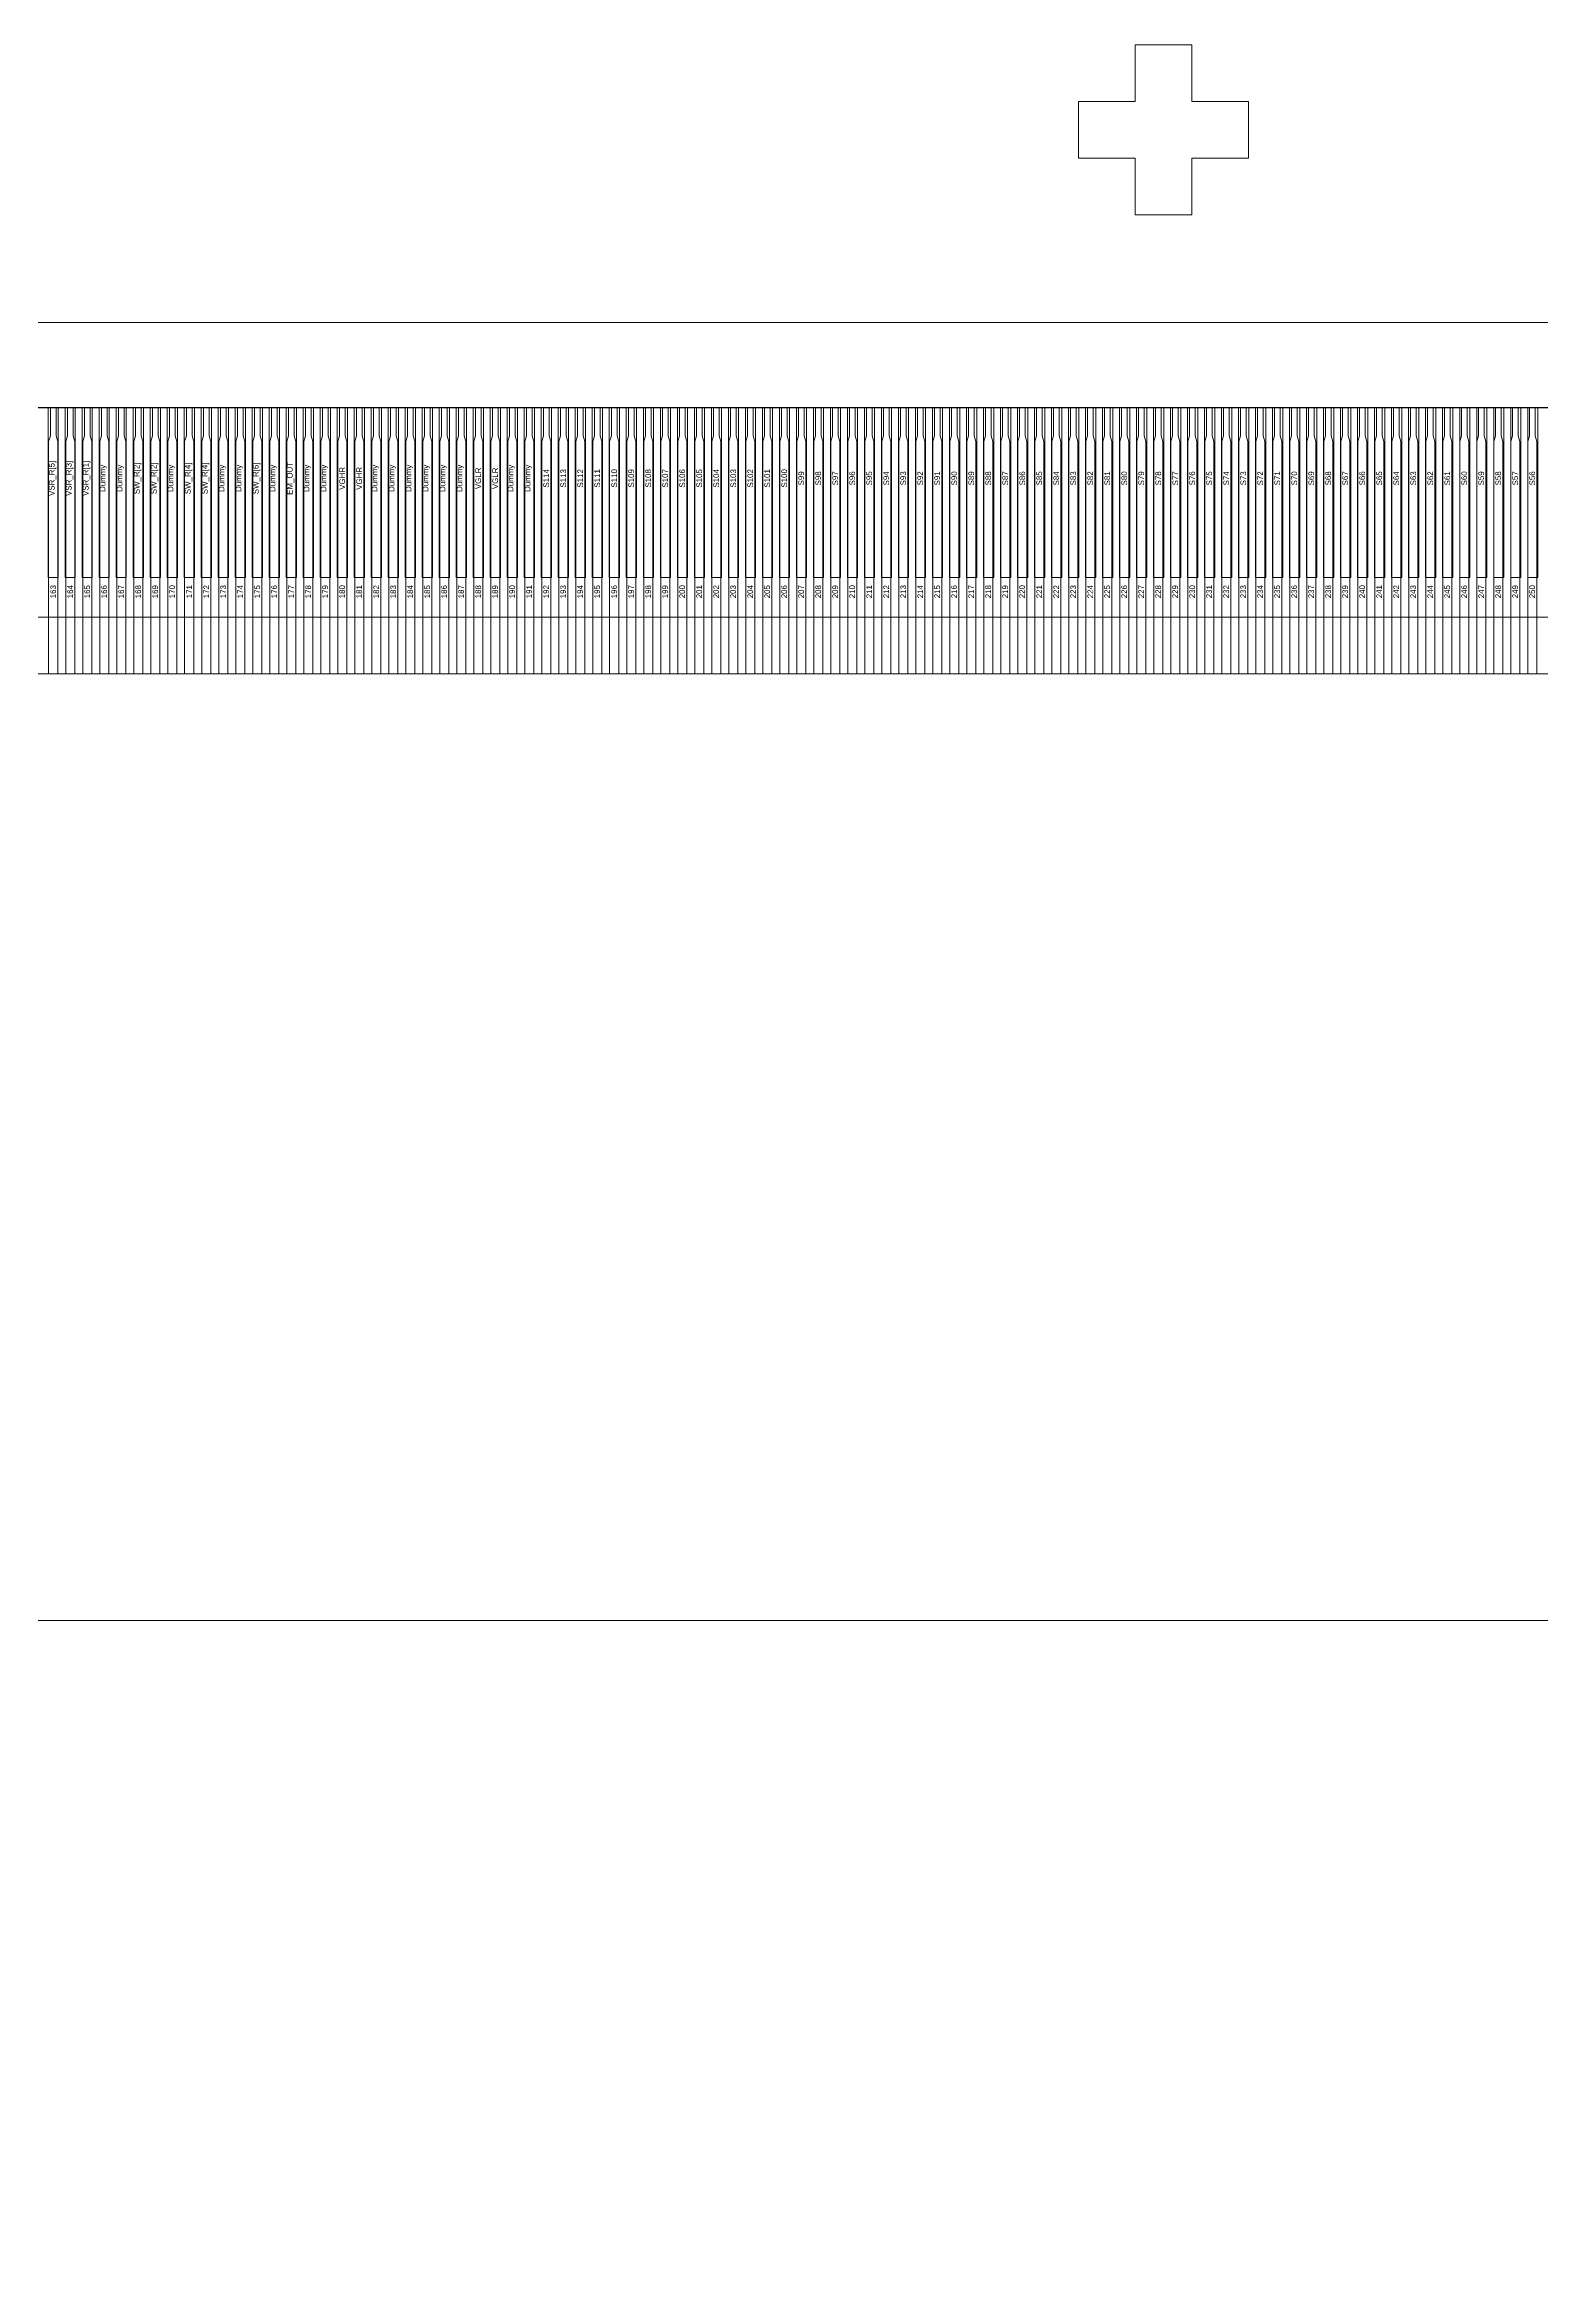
# Model space of a CAD drawing. Header units: millimetres. Extents: x 1134 to 2451, y -9 to 375.
# Drawn here: x 2197.175 to 2199.814, y 278.137 to 282.079 of the extents above; entities that cross this region are included whole.
import ezdxf
from ezdxf.enums import TextEntityAlignment as Align

# ---------------------------------------------------------------- set-up
doc = ezdxf.new("R2010")
doc.units = ezdxf.units.MM
doc.layers.get('0').update_dxf_attribs({"lineweight": 5})
doc.layers.add('07 Cutline', color=4, linetype='Continuous')
for name, color, linetype, lineweight in [('COF', 110, 'Continuous', 5), ('DIM', 3, 'Continuous', 5), ('Encap', 210, 'Continuous', 5), ('ITO', 2, 'Continuous', 5), ('lens', 6, 'Continuous', 13), ('POL', 202, 'Continuous', 5)]:
    doc.layers.add(name, color=color, linetype=linetype, lineweight=lineweight)
doc.styles.add('MBC_Arial_Font', font='arial.ttf')

# ---------------------------------------------------------------- blocks, each defined once
blk = doc.blocks.new('R213NRK-001-PNL-V01-A')
at = {"layer": 'Encap', "lineweight": 0}
blk.add_line((372.2366, 267.679), (395.0534, 267.679), dxfattribs=at)
at = {"layer": 'ITO', "lineweight": 0}
for p, q in [((385.5834, 268.069), (385.5834, 268.169)), ((385.5834, 268.169), (385.587, 268.169)), ((385.587, 268.169), (385.6834, 268.169)), ((385.6834, 268.169), (385.6834, 268.069)), ((385.4834, 267.969), (385.4834, 268.069)), ((385.4834, 268.069), (385.5834, 268.069)), ((385.6834, 268.069), (385.7834, 268.069)), ((385.7834, 268.069), (385.7834, 267.969)), ((385.5834, 267.969), (385.4834, 267.969)), ((385.5834, 267.869), (385.5834, 267.969)), ((385.7834, 267.969), (385.6834, 267.969)), ((385.6834, 267.969), (385.6834, 267.869)), ((385.6834, 267.869), (385.5834, 267.869)), ((383.666, 267.529), (383.684, 267.529)), ((383.666, 267.229), (383.666, 267.529)), ((383.684, 267.529), (383.684, 267.229)), ((383.696, 267.529), (383.714, 267.529)), ((383.696, 267.229), (383.696, 267.529)), ((383.714, 267.529), (383.714, 267.229)), ((383.726, 267.529), (383.744, 267.529)), ((383.726, 267.229), (383.726, 267.529)), ((383.744, 267.529), (383.744, 267.229)), ((383.756, 267.529), (383.774, 267.529)), ((383.756, 267.229), (383.756, 267.529)), ((383.774, 267.529), (383.774, 267.229)), ((383.786, 267.529), (383.804, 267.529)), ((383.786, 267.229), (383.786, 267.529)), ((383.804, 267.529), (383.804, 267.229)), ((383.816, 267.529), (383.834, 267.529)), ((383.816, 267.229), (383.816, 267.529)), ((383.834, 267.529), (383.834, 267.229)), ((383.846, 267.529), (383.864, 267.529)), ((383.846, 267.229), (383.846, 267.529)), ((383.864, 267.529), (383.864, 267.229)), ((383.876, 267.529), (383.894, 267.529)), ((383.876, 267.229), (383.876, 267.529)), ((383.894, 267.529), (383.894, 267.229)), ((383.906, 267.529), (383.924, 267.529)), ((383.906, 267.229), (383.906, 267.529)), ((383.924, 267.529), (383.924, 267.229)), ((383.936, 267.529), (383.954, 267.529)), ((383.936, 267.229), (383.936, 267.529)), ((383.954, 267.529), (383.954, 267.229)), ((383.966, 267.529), (383.984, 267.529)), ((383.966, 267.229), (383.966, 267.529)), ((383.984, 267.529), (383.984, 267.229)), ((383.996, 267.529), (384.014, 267.529)), ((383.996, 267.229), (383.996, 267.529)), ((384.014, 267.529), (384.014, 267.229)), ((384.026, 267.529), (384.044, 267.529)), ((384.026, 267.229), (384.026, 267.529)), ((384.044, 267.529), (384.044, 267.229)), ((384.056, 267.529), (384.074, 267.529)), ((384.056, 267.229), (384.056, 267.529)), ((384.074, 267.529), (384.074, 267.229)), ((384.086, 267.529), (384.104, 267.529)), ((384.086, 267.229), (384.086, 267.529)), ((384.104, 267.529), (384.104, 267.229)), ((384.116, 267.529), (384.134, 267.529)), ((384.116, 267.229), (384.116, 267.529)), ((384.134, 267.529), (384.134, 267.229)), ((384.146, 267.529), (384.164, 267.529)), ((384.146, 267.229), (384.146, 267.529)), ((384.164, 267.529), (384.164, 267.229)), ((384.176, 267.529), (384.194, 267.529)), ((384.176, 267.229), (384.176, 267.529)), ((384.194, 267.529), (384.194, 267.229)), ((384.206, 267.529), (384.224, 267.529)), ((384.206, 267.229), (384.206, 267.529)), ((384.224, 267.529), (384.224, 267.229)), ((384.236, 267.529), (384.254, 267.529)), ((384.236, 267.229), (384.236, 267.529)), ((384.254, 267.529), (384.254, 267.229)), ((384.266, 267.529), (384.284, 267.529)), ((384.266, 267.229), (384.266, 267.529)), ((384.284, 267.529), (384.284, 267.229)), ((384.296, 267.529), (384.314, 267.529)), ((384.296, 267.229), (384.296, 267.529)), ((384.314, 267.529), (384.314, 267.229)), ((384.326, 267.529), (384.344, 267.529)), ((384.326, 267.229), (384.326, 267.529)), ((384.344, 267.529), (384.344, 267.229)), ((384.356, 267.529), (384.374, 267.529)), ((384.356, 267.229), (384.356, 267.529)), ((384.374, 267.529), (384.374, 267.229)), ((384.386, 267.529), (384.404, 267.529)), ((384.386, 267.229), (384.386, 267.529)), ((384.404, 267.529), (384.404, 267.229)), ((384.416, 267.529), (384.434, 267.529)), ((384.416, 267.229), (384.416, 267.529)), ((384.434, 267.529), (384.434, 267.229)), ((384.446, 267.529), (384.464, 267.529)), ((384.446, 267.229), (384.446, 267.529)), ((384.464, 267.529), (384.464, 267.229)), ((384.476, 267.529), (384.494, 267.529)), ((384.476, 267.229), (384.476, 267.529)), ((384.494, 267.529), (384.494, 267.229)), ((384.506, 267.529), (384.524, 267.529)), ((384.506, 267.229), (384.506, 267.529)), ((384.524, 267.529), (384.524, 267.229)), ((384.536, 267.529), (384.554, 267.529)), ((384.536, 267.229), (384.536, 267.529)), ((384.554, 267.529), (384.554, 267.229)), ((384.566, 267.529), (384.584, 267.529)), ((384.566, 267.229), (384.566, 267.529)), ((384.584, 267.529), (384.584, 267.229)), ((384.596, 267.529), (384.614, 267.529)), ((384.596, 267.229), (384.596, 267.529)), ((384.614, 267.529), (384.614, 267.229)), ((384.626, 267.529), (384.644, 267.529)), ((384.626, 267.229), (384.626, 267.529)), ((384.644, 267.529), (384.644, 267.229)), ((384.656, 267.529), (384.674, 267.529)), ((384.656, 267.229), (384.656, 267.529)), ((384.674, 267.529), (384.674, 267.229)), ((384.686, 267.529), (384.704, 267.529)), ((384.686, 267.229), (384.686, 267.529)), ((384.704, 267.529), (384.704, 267.229)), ((384.716, 267.529), (384.734, 267.529)), ((384.716, 267.229), (384.716, 267.529)), ((384.734, 267.529), (384.734, 267.229)), ((384.746, 267.529), (384.764, 267.529)), ((384.746, 267.229), (384.746, 267.529)), ((384.764, 267.529), (384.764, 267.229)), ((384.776, 267.529), (384.794, 267.529)), ((384.776, 267.229), (384.776, 267.529)), ((384.794, 267.529), (384.794, 267.229)), ((384.806, 267.529), (384.824, 267.529)), ((384.806, 267.229), (384.806, 267.529)), ((384.824, 267.529), (384.824, 267.229)), ((384.836, 267.529), (384.854, 267.529)), ((384.836, 267.229), (384.836, 267.529)), ((384.854, 267.529), (384.854, 267.229)), ((384.866, 267.529), (384.884, 267.529)), ((384.866, 267.229), (384.866, 267.529)), ((384.884, 267.529), (384.884, 267.229)), ((384.896, 267.529), (384.914, 267.529)), ((384.896, 267.229), (384.896, 267.529)), ((384.914, 267.529), (384.914, 267.229)), ((384.926, 267.529), (384.944, 267.529)), ((384.926, 267.229), (384.926, 267.529)), ((384.944, 267.529), (384.944, 267.229)), ((384.956, 267.529), (384.974, 267.529)), ((384.956, 267.229), (384.956, 267.529)), ((384.974, 267.529), (384.974, 267.229)), ((384.986, 267.529), (385.004, 267.529)), ((384.986, 267.229), (384.986, 267.529)), ((385.004, 267.529), (385.004, 267.229)), ((385.016, 267.529), (385.034, 267.529)), ((385.016, 267.229), (385.016, 267.529)), ((385.034, 267.529), (385.034, 267.229)), ((385.046, 267.529), (385.064, 267.529)), ((385.046, 267.229), (385.046, 267.529)), ((385.064, 267.529), (385.064, 267.229)), ((385.076, 267.529), (385.094, 267.529)), ((385.076, 267.229), (385.076, 267.529)), ((385.094, 267.529), (385.094, 267.229)), ((385.106, 267.529), (385.124, 267.529)), ((385.106, 267.229), (385.106, 267.529)), ((385.124, 267.529), (385.124, 267.229)), ((385.136, 267.529), (385.154, 267.529)), ((385.136, 267.229), (385.136, 267.529)), ((385.154, 267.529), (385.154, 267.229)), ((385.166, 267.529), (385.184, 267.529)), ((385.166, 267.229), (385.166, 267.529)), ((385.184, 267.529), (385.184, 267.229)), ((385.196, 267.529), (385.214, 267.529)), ((385.196, 267.229), (385.196, 267.529)), ((385.214, 267.529), (385.214, 267.229)), ((385.226, 267.529), (385.244, 267.529)), ((385.226, 267.229), (385.226, 267.529)), ((385.244, 267.529), (385.244, 267.229)), ((385.256, 267.529), (385.274, 267.529)), ((385.256, 267.229), (385.256, 267.529)), ((385.274, 267.529), (385.274, 267.229)), ((385.286, 267.529), (385.304, 267.529)), ((385.286, 267.229), (385.286, 267.529)), ((385.304, 267.529), (385.304, 267.229)), ((385.316, 267.529), (385.334, 267.529)), ((385.316, 267.229), (385.316, 267.529)), ((385.334, 267.529), (385.334, 267.229)), ((385.346, 267.529), (385.364, 267.529)), ((385.346, 267.229), (385.346, 267.529)), ((385.364, 267.529), (385.364, 267.229)), ((385.376, 267.529), (385.394, 267.529)), ((385.376, 267.229), (385.376, 267.529)), ((385.394, 267.529), (385.394, 267.229)), ((385.406, 267.529), (385.424, 267.529)), ((385.406, 267.229), (385.406, 267.529)), ((385.424, 267.529), (385.424, 267.229)), ((385.436, 267.529), (385.454, 267.529)), ((385.436, 267.229), (385.436, 267.529)), ((385.454, 267.529), (385.454, 267.229)), ((385.466, 267.529), (385.484, 267.529)), ((385.466, 267.229), (385.466, 267.529)), ((385.484, 267.529), (385.484, 267.229)), ((385.496, 267.529), (385.514, 267.529)), ((385.496, 267.229), (385.496, 267.529)), ((385.514, 267.529), (385.514, 267.229)), ((385.526, 267.529), (385.544, 267.529)), ((385.526, 267.229), (385.526, 267.529)), ((385.544, 267.529), (385.544, 267.229)), ((385.556, 267.529), (385.574, 267.529)), ((385.556, 267.229), (385.556, 267.529)), ((385.574, 267.529), (385.574, 267.229)), ((385.586, 267.529), (385.604, 267.529)), ((385.586, 267.229), (385.586, 267.529)), ((385.604, 267.529), (385.604, 267.229)), ((385.616, 267.529), (385.634, 267.529)), ((385.616, 267.229), (385.616, 267.529)), ((385.634, 267.529), (385.634, 267.229)), ((385.646, 267.529), (385.664, 267.529)), ((385.646, 267.229), (385.646, 267.529)), ((385.664, 267.529), (385.664, 267.229)), ((385.676, 267.529), (385.694, 267.529)), ((385.676, 267.229), (385.676, 267.529)), ((385.694, 267.529), (385.694, 267.229)), ((385.706, 267.529), (385.724, 267.529)), ((385.706, 267.229), (385.706, 267.529)), ((385.724, 267.529), (385.724, 267.229)), ((385.736, 267.529), (385.754, 267.529)), ((385.736, 267.229), (385.736, 267.529)), ((385.754, 267.529), (385.754, 267.229)), ((385.766, 267.529), (385.784, 267.529)), ((385.766, 267.229), (385.766, 267.529)), ((385.784, 267.529), (385.784, 267.229)), ((385.796, 267.529), (385.814, 267.529)), ((385.796, 267.229), (385.796, 267.529)), ((385.814, 267.529), (385.814, 267.229)), ((385.826, 267.529), (385.844, 267.529)), ((385.826, 267.229), (385.826, 267.529)), ((385.844, 267.529), (385.844, 267.229)), ((385.856, 267.529), (385.874, 267.529)), ((385.856, 267.229), (385.856, 267.529)), ((385.874, 267.529), (385.874, 267.229)), ((385.886, 267.529), (385.904, 267.529)), ((385.886, 267.229), (385.886, 267.529)), ((385.904, 267.529), (385.904, 267.229)), ((385.916, 267.529), (385.934, 267.529)), ((385.916, 267.229), (385.916, 267.529)), ((385.934, 267.529), (385.934, 267.229)), ((385.946, 267.529), (385.964, 267.529)), ((385.946, 267.229), (385.946, 267.529)), ((385.964, 267.529), (385.964, 267.229)), ((385.976, 267.529), (385.994, 267.529)), ((385.976, 267.229), (385.976, 267.529)), ((385.994, 267.529), (385.994, 267.229)), ((386.006, 267.529), (386.024, 267.529)), ((386.006, 267.229), (386.006, 267.529)), ((386.024, 267.529), (386.024, 267.229)), ((386.036, 267.529), (386.054, 267.529)), ((386.036, 267.229), (386.036, 267.529)), ((386.054, 267.529), (386.054, 267.229)), ((386.066, 267.529), (386.084, 267.529)), ((386.066, 267.229), (386.066, 267.529)), ((386.084, 267.529), (386.084, 267.229)), ((386.096, 267.529), (386.114, 267.529)), ((386.096, 267.229), (386.096, 267.529)), ((386.114, 267.529), (386.114, 267.229)), ((386.126, 267.529), (386.144, 267.529)), ((386.126, 267.229), (386.126, 267.529)), ((386.144, 267.529), (386.144, 267.229)), ((386.156, 267.529), (386.174, 267.529)), ((386.156, 267.229), (386.156, 267.529)), ((386.174, 267.529), (386.174, 267.229)), ((386.186, 267.529), (386.204, 267.529)), ((386.186, 267.229), (386.186, 267.529)), ((386.204, 267.529), (386.204, 267.229)), ((386.216, 267.529), (386.234, 267.529)), ((386.216, 267.229), (386.216, 267.529)), ((386.234, 267.529), (386.234, 267.229)), ((386.246, 267.529), (386.264, 267.529)), ((386.246, 267.229), (386.246, 267.529)), ((386.264, 267.529), (386.264, 267.229)), ((386.276, 267.529), (386.294, 267.529)), ((386.276, 267.229), (386.276, 267.529)), ((386.294, 267.529), (386.294, 267.229)), ((383.684, 267.229), (383.666, 267.229)), ((383.714, 267.229), (383.696, 267.229)), ((383.744, 267.229), (383.726, 267.229)), ((383.774, 267.229), (383.756, 267.229)), ((383.804, 267.229), (383.786, 267.229)), ((383.834, 267.229), (383.816, 267.229)), ((383.864, 267.229), (383.846, 267.229)), ((383.894, 267.229), (383.876, 267.229)), ((383.924, 267.229), (383.906, 267.229)), ((383.954, 267.229), (383.936, 267.229)), ((383.984, 267.229), (383.966, 267.229)), ((384.014, 267.229), (383.996, 267.229)), ((384.044, 267.229), (384.026, 267.229)), ((384.074, 267.229), (384.056, 267.229)), ((384.104, 267.229), (384.086, 267.229)), ((384.134, 267.229), (384.116, 267.229)), ((384.164, 267.229), (384.146, 267.229)), ((384.194, 267.229), (384.176, 267.229)), ((384.224, 267.229), (384.206, 267.229)), ((384.254, 267.229), (384.236, 267.229)), ((384.284, 267.229), (384.266, 267.229)), ((384.314, 267.229), (384.296, 267.229)), ((384.344, 267.229), (384.326, 267.229)), ((384.374, 267.229), (384.356, 267.229)), ((384.404, 267.229), (384.386, 267.229)), ((384.434, 267.229), (384.416, 267.229)), ((384.464, 267.229), (384.446, 267.229)), ((384.494, 267.229), (384.476, 267.229)), ((384.524, 267.229), (384.506, 267.229)), ((384.554, 267.229), (384.536, 267.229)), ((384.584, 267.229), (384.566, 267.229)), ((384.614, 267.229), (384.596, 267.229)), ((384.644, 267.229), (384.626, 267.229)), ((384.674, 267.229), (384.656, 267.229)), ((384.704, 267.229), (384.686, 267.229)), ((384.734, 267.229), (384.716, 267.229)), ((384.764, 267.229), (384.746, 267.229)), ((384.794, 267.229), (384.776, 267.229)), ((384.824, 267.229), (384.806, 267.229)), ((384.854, 267.229), (384.836, 267.229)), ((384.884, 267.229), (384.866, 267.229)), ((384.914, 267.229), (384.896, 267.229)), ((384.944, 267.229), (384.926, 267.229)), ((384.974, 267.229), (384.956, 267.229)), ((385.004, 267.229), (384.986, 267.229)), ((385.034, 267.229), (385.016, 267.229)), ((385.064, 267.229), (385.046, 267.229)), ((385.094, 267.229), (385.076, 267.229)), ((385.124, 267.229), (385.106, 267.229)), ((385.154, 267.229), (385.136, 267.229)), ((385.184, 267.229), (385.166, 267.229)), ((385.214, 267.229), (385.196, 267.229)), ((385.244, 267.229), (385.226, 267.229)), ((385.274, 267.229), (385.256, 267.229)), ((385.304, 267.229), (385.286, 267.229)), ((385.334, 267.229), (385.316, 267.229)), ((385.364, 267.229), (385.346, 267.229)), ((385.394, 267.229), (385.376, 267.229)), ((385.424, 267.229), (385.406, 267.229)), ((385.454, 267.229), (385.436, 267.229)), ((385.484, 267.229), (385.466, 267.229)), ((385.514, 267.229), (385.496, 267.229)), ((385.544, 267.229), (385.526, 267.229)), ((385.574, 267.229), (385.556, 267.229)), ((385.604, 267.229), (385.586, 267.229)), ((385.634, 267.229), (385.616, 267.229)), ((385.664, 267.229), (385.646, 267.229)), ((385.694, 267.229), (385.676, 267.229)), ((385.724, 267.229), (385.706, 267.229)), ((385.754, 267.229), (385.736, 267.229)), ((385.784, 267.229), (385.766, 267.229)), ((385.814, 267.229), (385.796, 267.229)), ((385.844, 267.229), (385.826, 267.229)), ((385.874, 267.229), (385.856, 267.229)), ((385.904, 267.229), (385.886, 267.229)), ((385.934, 267.229), (385.916, 267.229)), ((385.964, 267.229), (385.946, 267.229)), ((385.994, 267.229), (385.976, 267.229)), ((386.024, 267.229), (386.006, 267.229)), ((386.054, 267.229), (386.036, 267.229)), ((386.084, 267.229), (386.066, 267.229)), ((386.114, 267.229), (386.096, 267.229)), ((386.144, 267.229), (386.126, 267.229)), ((386.174, 267.229), (386.156, 267.229)), ((386.204, 267.229), (386.186, 267.229)), ((386.234, 267.229), (386.216, 267.229)), ((386.264, 267.229), (386.246, 267.229)), ((386.294, 267.229), (386.276, 267.229))]:
    blk.add_line(p, q, dxfattribs=at)
at = {"layer": 'ITO', "lineweight": 5}
blk.add_line((375.2515, 267.159), (392.0385, 267.159), dxfattribs=at)
blk = doc.blocks.new('R213NRK-001-PNLA-V01-A')
at = {"layer": 'ITO', "lineweight": 5}
blk.add_blockref('R213NRK-001-PNL-V01-A', (251.5331, 0), dxfattribs=at)
blk = doc.blocks.new('R213NRK-001-COF-V01-A')
at = {"color": 3}
for points in [[(1634.1066, 267.156), (1634.1066, 267.106), (1634.1036, 267.096), (1634.1036, 266.686)], [(1634.1196, 266.686), (1634.1196, 267.096), (1634.1166, 267.106), (1634.1166, 267.156)], [(1634.1366, 267.156), (1634.1366, 267.106), (1634.1336, 267.096), (1634.1336, 266.686)], [(1634.1496, 266.686), (1634.1496, 267.096), (1634.1466, 267.106), (1634.1466, 267.156)], [(1634.1666, 267.156), (1634.1666, 267.106), (1634.1636, 267.096), (1634.1636, 266.686)], [(1634.1796, 266.686), (1634.1796, 267.096), (1634.1766, 267.106), (1634.1766, 267.156)], [(1634.1966, 267.156), (1634.1966, 267.106), (1634.1936, 267.096), (1634.1936, 266.686)], [(1634.2096, 266.686), (1634.2096, 267.096), (1634.2066, 267.106), (1634.2066, 267.156)], [(1634.2266, 267.156), (1634.2266, 267.106), (1634.2236, 267.096), (1634.2236, 266.686)], [(1634.2396, 266.686), (1634.2396, 267.096), (1634.2366, 267.106), (1634.2366, 267.156)], [(1634.2566, 267.156), (1634.2566, 267.106), (1634.2536, 267.096), (1634.2536, 266.686)], [(1634.2696, 266.686), (1634.2696, 267.096), (1634.2666, 267.106), (1634.2666, 267.156)], [(1634.2866, 267.156), (1634.2866, 267.106), (1634.2836, 267.096), (1634.2836, 266.686)], [(1634.2996, 266.686), (1634.2996, 267.096), (1634.2966, 267.106), (1634.2966, 267.156)], [(1634.3166, 267.156), (1634.3166, 267.106), (1634.3136, 267.096), (1634.3136, 266.686)], [(1634.3296, 266.686), (1634.3296, 267.096), (1634.3266, 267.106), (1634.3266, 267.156)], [(1634.3465, 267.156), (1634.3465, 267.106), (1634.3435, 267.096), (1634.3435, 266.686)], [(1634.3595, 266.686), (1634.3595, 267.096), (1634.3565, 267.106), (1634.3565, 267.156)], [(1634.3765, 267.156), (1634.3765, 267.106), (1634.3735, 267.096), (1634.3735, 266.686)], [(1634.3895, 266.686), (1634.3895, 267.096), (1634.3865, 267.106), (1634.3865, 267.156)], [(1634.4065, 267.156), (1634.4065, 267.106), (1634.4035, 267.096), (1634.4035, 266.686)], [(1634.4195, 266.686), (1634.4195, 267.096), (1634.4165, 267.106), (1634.4165, 267.156)], [(1634.4365, 267.156), (1634.4365, 267.106), (1634.4335, 267.096), (1634.4335, 266.686)], [(1634.4495, 266.686), (1634.4495, 267.096), (1634.4465, 267.106), (1634.4465, 267.156)], [(1634.4665, 267.156), (1634.4665, 267.106), (1634.4635, 267.096), (1634.4635, 266.686)], [(1634.4795, 266.686), (1634.4795, 267.096), (1634.4765, 267.106), (1634.4765, 267.156)], [(1634.4965, 267.156), (1634.4965, 267.106), (1634.4935, 267.096), (1634.4935, 266.686)], [(1634.5095, 266.686), (1634.5095, 267.096), (1634.5065, 267.106), (1634.5065, 267.156)], [(1634.5265, 267.156), (1634.5265, 267.106), (1634.5235, 267.096), (1634.5235, 266.686)], [(1634.5395, 266.686), (1634.5395, 267.096), (1634.5365, 267.106), (1634.5365, 267.156)], [(1634.5565, 267.156), (1634.5565, 267.106), (1634.5535, 267.096), (1634.5535, 266.686)], [(1634.5695, 266.686), (1634.5695, 267.096), (1634.5665, 267.106), (1634.5665, 267.156)], [(1634.5865, 267.156), (1634.5865, 267.106), (1634.5835, 267.096), (1634.5835, 266.686)], [(1634.5995, 266.686), (1634.5995, 267.096), (1634.5965, 267.106), (1634.5965, 267.156)], [(1634.6164, 267.156), (1634.6164, 267.106), (1634.6134, 267.096), (1634.6134, 266.686)], [(1634.6294, 266.686), (1634.6294, 267.096), (1634.6264, 267.106), (1634.6264, 267.156)], [(1634.6464, 267.156), (1634.6464, 267.106), (1634.6434, 267.096), (1634.6434, 266.686)], [(1634.6594, 266.686), (1634.6594, 267.096), (1634.6564, 267.106), (1634.6564, 267.156)], [(1634.6764, 267.156), (1634.6764, 267.106), (1634.6734, 267.096), (1634.6734, 266.686)], [(1634.6894, 266.686), (1634.6894, 267.096), (1634.6864, 267.106), (1634.6864, 267.156)], [(1634.7064, 267.156), (1634.7064, 267.106), (1634.7034, 267.096), (1634.7034, 266.686)], [(1634.7194, 266.686), (1634.7194, 267.096), (1634.7164, 267.106), (1634.7164, 267.156)], [(1634.7364, 267.156), (1634.7364, 267.106), (1634.7334, 267.096), (1634.7334, 266.686)], [(1634.7494, 266.686), (1634.7494, 267.096), (1634.7464, 267.106), (1634.7464, 267.156)], [(1634.7664, 267.156), (1634.7664, 267.106), (1634.7634, 267.096), (1634.7634, 266.686)], [(1634.7794, 266.686), (1634.7794, 267.096), (1634.7764, 267.106), (1634.7764, 267.156)], [(1634.7964, 267.156), (1634.7964, 267.106), (1634.7934, 267.096), (1634.7934, 266.686)], [(1634.8094, 266.686), (1634.8094, 267.096), (1634.8064, 267.106), (1634.8064, 267.156)], [(1634.8264, 267.156), (1634.8264, 267.106), (1634.8234, 267.096), (1634.8234, 266.686)], [(1634.8394, 266.686), (1634.8394, 267.096), (1634.8364, 267.106), (1634.8364, 267.156)], [(1634.8563, 267.156), (1634.8563, 267.106), (1634.8533, 267.096), (1634.8533, 266.686)], [(1634.8693, 266.686), (1634.8693, 267.096), (1634.8663, 267.106), (1634.8663, 267.156)], [(1634.8863, 267.156), (1634.8863, 267.106), (1634.8833, 267.096), (1634.8833, 266.686)], [(1634.8993, 266.686), (1634.8993, 267.096), (1634.8963, 267.106), (1634.8963, 267.156)], [(1634.9163, 267.156), (1634.9163, 267.106), (1634.9133, 267.096), (1634.9133, 266.686)], [(1634.9293, 266.686), (1634.9293, 267.096), (1634.9263, 267.106), (1634.9263, 267.156)], [(1634.9463, 267.156), (1634.9463, 267.106), (1634.9433, 267.096), (1634.9433, 266.686)], [(1634.9593, 266.686), (1634.9593, 267.096), (1634.9563, 267.106), (1634.9563, 267.156)], [(1634.9763, 267.156), (1634.9763, 267.106), (1634.9733, 267.096), (1634.9733, 266.686)], [(1634.9893, 266.686), (1634.9893, 267.096), (1634.9863, 267.106), (1634.9863, 267.156)], [(1635.0063, 267.156), (1635.0063, 267.106), (1635.0033, 267.096), (1635.0033, 266.686)], [(1635.0193, 266.686), (1635.0193, 267.096), (1635.0163, 267.106), (1635.0163, 267.156)], [(1635.0363, 267.156), (1635.0363, 267.106), (1635.0333, 267.096), (1635.0333, 266.686)], [(1635.0493, 266.686), (1635.0493, 267.096), (1635.0463, 267.106), (1635.0463, 267.156)], [(1635.0663, 267.156), (1635.0663, 267.106), (1635.0633, 267.096), (1635.0633, 266.686)], [(1635.0793, 266.686), (1635.0793, 267.096), (1635.0763, 267.106), (1635.0763, 267.156)], [(1635.0962, 267.156), (1635.0962, 267.106), (1635.0932, 267.096), (1635.0932, 266.686)], [(1635.1092, 266.686), (1635.1092, 267.096), (1635.1062, 267.106), (1635.1062, 267.156)], [(1635.1262, 267.156), (1635.1262, 267.106), (1635.1232, 267.096), (1635.1232, 266.686)], [(1635.1392, 266.686), (1635.1392, 267.096), (1635.1362, 267.106), (1635.1362, 267.156)], [(1635.1562, 267.156), (1635.1562, 267.106), (1635.1532, 267.096), (1635.1532, 266.686)], [(1635.1692, 266.686), (1635.1692, 267.096), (1635.1662, 267.106), (1635.1662, 267.156)], [(1635.1862, 267.156), (1635.1862, 267.106), (1635.1832, 267.096), (1635.1832, 266.686)], [(1635.1992, 266.686), (1635.1992, 267.096), (1635.1962, 267.106), (1635.1962, 267.156)], [(1635.2162, 267.156), (1635.2162, 267.106), (1635.2132, 267.096), (1635.2132, 266.686)], [(1635.2292, 266.686), (1635.2292, 267.096), (1635.2262, 267.106), (1635.2262, 267.156)], [(1635.2462, 267.156), (1635.2462, 267.106), (1635.2432, 267.096), (1635.2432, 266.686)], [(1635.2592, 266.686), (1635.2592, 267.096), (1635.2562, 267.106), (1635.2562, 267.156)], [(1635.2762, 267.156), (1635.2762, 267.106), (1635.2732, 267.096), (1635.2732, 266.686)], [(1635.2892, 266.686), (1635.2892, 267.096), (1635.2862, 267.106), (1635.2862, 267.156)], [(1635.3062, 267.156), (1635.3062, 267.106), (1635.3032, 267.096), (1635.3032, 266.686)], [(1635.3192, 266.686), (1635.3192, 267.096), (1635.3162, 267.106), (1635.3162, 267.156)], [(1635.3362, 267.156), (1635.3362, 267.106), (1635.3332, 267.096), (1635.3332, 266.686)], [(1635.3492, 266.686), (1635.3492, 267.096), (1635.3462, 267.106), (1635.3462, 267.156)], [(1635.3661, 267.156), (1635.3661, 267.106), (1635.3631, 267.096), (1635.3631, 266.686)], [(1635.3791, 266.686), (1635.3791, 267.096), (1635.3761, 267.106), (1635.3761, 267.156)], [(1635.3961, 267.156), (1635.3961, 267.106), (1635.3931, 267.096), (1635.3931, 266.686)], [(1635.4091, 266.686), (1635.4091, 267.096), (1635.4061, 267.106), (1635.4061, 267.156)], [(1635.4261, 267.156), (1635.4261, 267.106), (1635.4231, 267.096), (1635.4231, 266.686)], [(1635.4391, 266.686), (1635.4391, 267.096), (1635.4361, 267.106), (1635.4361, 267.156)], [(1635.4561, 267.156), (1635.4561, 267.106), (1635.4531, 267.096), (1635.4531, 266.686)], [(1635.4691, 266.686), (1635.4691, 267.096), (1635.4661, 267.106), (1635.4661, 267.156)], [(1635.4861, 267.156), (1635.4861, 267.106), (1635.4831, 267.096), (1635.4831, 266.686)], [(1635.4991, 266.686), (1635.4991, 267.096), (1635.4961, 267.106), (1635.4961, 267.156)], [(1635.5161, 267.156), (1635.5161, 267.106), (1635.5131, 267.096), (1635.5131, 266.686)], [(1635.5291, 266.686), (1635.5291, 267.096), (1635.5261, 267.106), (1635.5261, 267.156)], [(1635.5461, 267.156), (1635.5461, 267.106), (1635.5431, 267.096), (1635.5431, 266.686)], [(1635.5591, 266.686), (1635.5591, 267.096), (1635.5561, 267.106), (1635.5561, 267.156)], [(1635.5761, 267.156), (1635.5761, 267.106), (1635.5731, 267.096), (1635.5731, 266.686)], [(1635.5891, 266.686), (1635.5891, 267.096), (1635.5861, 267.106), (1635.5861, 267.156)], [(1635.606, 267.156), (1635.606, 267.106), (1635.603, 267.096), (1635.603, 266.686)], [(1635.619, 266.686), (1635.619, 267.096), (1635.616, 267.106), (1635.616, 267.156)], [(1635.636, 267.156), (1635.636, 267.106), (1635.633, 267.096), (1635.633, 266.686)], [(1635.649, 266.686), (1635.649, 267.096), (1635.646, 267.106), (1635.646, 267.156)], [(1635.666, 267.156), (1635.666, 267.106), (1635.663, 267.096), (1635.663, 266.686)], [(1635.679, 266.686), (1635.679, 267.096), (1635.676, 267.106), (1635.676, 267.156)], [(1635.696, 267.156), (1635.696, 267.106), (1635.693, 267.096), (1635.693, 266.686)], [(1635.709, 266.686), (1635.709, 267.096), (1635.706, 267.106), (1635.706, 267.156)], [(1635.726, 267.156), (1635.726, 267.106), (1635.723, 267.096), (1635.723, 266.686)], [(1635.739, 266.686), (1635.739, 267.096), (1635.736, 267.106), (1635.736, 267.156)], [(1635.756, 267.156), (1635.756, 267.106), (1635.753, 267.096), (1635.753, 266.686)], [(1635.769, 266.686), (1635.769, 267.096), (1635.766, 267.106), (1635.766, 267.156)], [(1635.786, 267.156), (1635.786, 267.106), (1635.783, 267.096), (1635.783, 266.686)], [(1635.799, 266.686), (1635.799, 267.096), (1635.796, 267.106), (1635.796, 267.156)], [(1635.816, 267.156), (1635.816, 267.106), (1635.813, 267.096), (1635.813, 266.686)], [(1635.829, 266.686), (1635.829, 267.096), (1635.826, 267.106), (1635.826, 267.156)], [(1635.8459, 267.156), (1635.8459, 267.106), (1635.8429, 267.096), (1635.8429, 266.686)], [(1635.8589, 266.686), (1635.8589, 267.096), (1635.8559, 267.106), (1635.8559, 267.156)], [(1635.8759, 267.156), (1635.8759, 267.106), (1635.8729, 267.096), (1635.8729, 266.686)], [(1635.8889, 266.686), (1635.8889, 267.096), (1635.8859, 267.106), (1635.8859, 267.156)], [(1635.9059, 267.156), (1635.9059, 267.106), (1635.9029, 267.096), (1635.9029, 266.686)], [(1635.9189, 266.686), (1635.9189, 267.096), (1635.9159, 267.106), (1635.9159, 267.156)], [(1635.9359, 267.156), (1635.9359, 267.106), (1635.9329, 267.096), (1635.9329, 266.686)], [(1635.9489, 266.686), (1635.9489, 267.096), (1635.9459, 267.106), (1635.9459, 267.156)], [(1635.9659, 267.156), (1635.9659, 267.106), (1635.9629, 267.096), (1635.9629, 266.686)], [(1635.9789, 266.686), (1635.9789, 267.096), (1635.9759, 267.106), (1635.9759, 267.156)], [(1635.9959, 267.156), (1635.9959, 267.106), (1635.9929, 267.096), (1635.9929, 266.686)], [(1636.0089, 266.686), (1636.0089, 267.096), (1636.0059, 267.106), (1636.0059, 267.156)], [(1636.0259, 267.156), (1636.0259, 267.106), (1636.0229, 267.096), (1636.0229, 266.686)], [(1636.0389, 266.686), (1636.0389, 267.096), (1636.0359, 267.106), (1636.0359, 267.156)], [(1636.0559, 267.156), (1636.0559, 267.106), (1636.0529, 267.096), (1636.0529, 266.686)], [(1636.0689, 266.686), (1636.0689, 267.096), (1636.0659, 267.106), (1636.0659, 267.156)], [(1636.0859, 267.156), (1636.0859, 267.106), (1636.0829, 267.096), (1636.0829, 266.686)], [(1636.0989, 266.686), (1636.0989, 267.096), (1636.0959, 267.106), (1636.0959, 267.156)], [(1636.1158, 267.156), (1636.1158, 267.106), (1636.1128, 267.096), (1636.1128, 266.686)], [(1636.1288, 266.686), (1636.1288, 267.096), (1636.1258, 267.106), (1636.1258, 267.156)], [(1636.1458, 267.156), (1636.1458, 267.106), (1636.1428, 267.096), (1636.1428, 266.686)], [(1636.1588, 266.686), (1636.1588, 267.096), (1636.1558, 267.106), (1636.1558, 267.156)], [(1636.1758, 267.156), (1636.1758, 267.106), (1636.1728, 267.096), (1636.1728, 266.686)], [(1636.1888, 266.686), (1636.1888, 267.096), (1636.1858, 267.106), (1636.1858, 267.156)], [(1636.2058, 267.156), (1636.2058, 267.106), (1636.2028, 267.096), (1636.2028, 266.686)], [(1636.2188, 266.686), (1636.2188, 267.096), (1636.2158, 267.106), (1636.2158, 267.156)], [(1636.2358, 267.156), (1636.2358, 267.106), (1636.2328, 267.096), (1636.2328, 266.686)], [(1636.2488, 266.686), (1636.2488, 267.096), (1636.2458, 267.106), (1636.2458, 267.156)], [(1636.2658, 267.156), (1636.2658, 267.106), (1636.2628, 267.096), (1636.2628, 266.686)], [(1636.2788, 266.686), (1636.2788, 267.096), (1636.2758, 267.106), (1636.2758, 267.156)], [(1636.2958, 267.156), (1636.2958, 267.106), (1636.2928, 267.096), (1636.2928, 266.686)], [(1636.3088, 266.686), (1636.3088, 267.096), (1636.3058, 267.106), (1636.3058, 267.156)], [(1636.3258, 267.156), (1636.3258, 267.106), (1636.3228, 267.096), (1636.3228, 266.686)], [(1636.3388, 266.686), (1636.3388, 267.096), (1636.3358, 267.106), (1636.3358, 267.156)], [(1636.3557, 267.156), (1636.3557, 267.106), (1636.3527, 267.096), (1636.3527, 266.686)], [(1636.3687, 266.686), (1636.3687, 267.096), (1636.3657, 267.106), (1636.3657, 267.156)], [(1636.3857, 267.156), (1636.3857, 267.106), (1636.3827, 267.096), (1636.3827, 266.686)], [(1636.3987, 266.686), (1636.3987, 267.096), (1636.3957, 267.106), (1636.3957, 267.156)], [(1636.4157, 267.156), (1636.4157, 267.106), (1636.4127, 267.096), (1636.4127, 266.686)], [(1636.4287, 266.686), (1636.4287, 267.096), (1636.4257, 267.106), (1636.4257, 267.156)], [(1636.4457, 267.156), (1636.4457, 267.106), (1636.4427, 267.096), (1636.4427, 266.686)], [(1636.4587, 266.686), (1636.4587, 267.096), (1636.4557, 267.106), (1636.4557, 267.156)], [(1636.4757, 267.156), (1636.4757, 267.106), (1636.4727, 267.096), (1636.4727, 266.686)], [(1636.4887, 266.686), (1636.4887, 267.096), (1636.4857, 267.106), (1636.4857, 267.156)], [(1636.5057, 267.156), (1636.5057, 267.106), (1636.5027, 267.096), (1636.5027, 266.686)], [(1636.5187, 266.686), (1636.5187, 267.096), (1636.5157, 267.106), (1636.5157, 267.156)], [(1636.5357, 267.156), (1636.5357, 267.106), (1636.5327, 267.096), (1636.5327, 266.686)], [(1636.5487, 266.686), (1636.5487, 267.096), (1636.5457, 267.106), (1636.5457, 267.156)], [(1636.5657, 267.156), (1636.5657, 267.106), (1636.5627, 267.096), (1636.5627, 266.686)], [(1636.5787, 266.686), (1636.5787, 267.096), (1636.5757, 267.106), (1636.5757, 267.156)], [(1636.5956, 267.156), (1636.5956, 267.106), (1636.5926, 267.096), (1636.5926, 266.686)], [(1636.6086, 266.686), (1636.6086, 267.096), (1636.6056, 267.106), (1636.6056, 267.156)], [(1636.6256, 267.156), (1636.6256, 267.106), (1636.6226, 267.096), (1636.6226, 266.686)], [(1636.6386, 266.686), (1636.6386, 267.096), (1636.6356, 267.106), (1636.6356, 267.156)], [(1636.6556, 267.156), (1636.6556, 267.106), (1636.6526, 267.096), (1636.6526, 266.686)], [(1636.6686, 266.686), (1636.6686, 267.096), (1636.6656, 267.106), (1636.6656, 267.156)], [(1636.6856, 267.156), (1636.6856, 267.106), (1636.6826, 267.096), (1636.6826, 266.686)], [(1636.6986, 266.686), (1636.6986, 267.096), (1636.6956, 267.106), (1636.6956, 267.156)], [(1636.7156, 267.156), (1636.7156, 267.106), (1636.7126, 267.096), (1636.7126, 266.686)], [(1636.7286, 266.686), (1636.7286, 267.096), (1636.7256, 267.106), (1636.7256, 267.156)]]:
    blk.add_lwpolyline(points, dxfattribs=at)
blk.add_lwpolyline([(1628.7821, 266.686), (1639.3812, 266.686)])
at = {"layer": '07 Cutline'}
blk.add_lwpolyline([(1628.9427, 267.156), (1639.2207, 267.156, -0.414214), (1639.4207, 266.956), (1639.4207, 266.8052, -0.254671), (1639.3291, 266.6372), (1639.0211, 266.4383, 0.254671), (1638.8838, 266.1863), (1638.8838, 264.7569, 0.315299), (1639.0812, 264.475), (1639.4943, 264.3246, -0.315299), (1639.6917, 264.0427), (1639.6917, 260.6354, 0.263643), (1639.8375, 260.378), (1641.2294, 259.5442, -0.263643)], format="xyb", dxfattribs=at)
at = {"color": 6, "style": 'MBC_Arial_Font'}
for s, p in [('VSR_R[5]', (1634.109, 267.0308)), ('VSR_R[3]', (1634.139, 267.0308)), ('VSR_R[1]', (1634.169, 267.0308)), ('SW_R[2]', (1634.259, 267.0308)), ('SW_R[2]', (1634.289, 267.0308)), ('SW_R[4]', (1634.3489, 267.0308)), ('SW_R[4]', (1634.3789, 267.0308)), ('SW_R[6]', (1634.4689, 267.0308)), ('EM_OUT', (1634.5289, 267.0308)), ('Dummy', (1634.1987, 267.0308)), ('Dummy', (1634.2287, 267.0308)), ('Dummy', (1634.3186, 267.0308)), ('Dummy', (1634.4086, 267.0308)), ('Dummy', (1634.4386, 267.0308)), ('Dummy', (1634.4985, 267.0308)), ('Dummy', (1634.5585, 267.0308)), ('Dummy', (1634.5885, 267.0308)), ('VGHR', (1634.6214, 267.0308)), ('VGHR', (1634.6514, 267.0308)), ('Dummy', (1634.6785, 267.0308)), ('Dummy', (1634.7085, 267.0308)), ('Dummy', (1634.7385, 267.0308)), ('Dummy', (1634.7684, 267.0308)), ('Dummy', (1634.7984, 267.0308)), ('Dummy', (1634.8284, 267.0308)), ('VGLR', (1634.8613, 267.0308)), ('VGLR', (1634.8913, 267.0308)), ('Dummy', (1634.9184, 267.0308)), ('Dummy', (1634.9484, 267.0308)), ('S114', (1634.9813, 267.0308)), ('S113', (1635.0113, 267.0308)), ('S112', (1635.0413, 267.0308)), ('S111', (1635.0713, 267.0308)), ('S110', (1635.1012, 267.0308)), ('S109', (1635.1312, 267.0308)), ('S108', (1635.1612, 267.0308)), ('S107', (1635.1912, 267.0308)), ('S106', (1635.2212, 267.0308)), ('S105', (1635.2512, 267.0308)), ('S104', (1635.2812, 267.0308)), ('S103', (1635.3112, 267.0308)), ('S102', (1635.3412, 267.0308)), ('S101', (1635.3711, 267.0308)), ('S100', (1635.4011, 267.0308)), ('S99', (1635.4311, 267.0308)), ('S98', (1635.4611, 267.0308)), ('S97', (1635.4911, 267.0308)), ('S96', (1635.5211, 267.0308)), ('S95', (1635.5511, 267.0308)), ('S94', (1635.5811, 267.0308)), ('S93', (1635.611, 267.0308)), ('S92', (1635.641, 267.0308)), ('S91', (1635.671, 267.0308)), ('S90', (1635.701, 267.0308)), ('S89', (1635.731, 267.0308)), ('S88', (1635.761, 267.0308)), ('S87', (1635.791, 267.0308)), ('S86', (1635.821, 267.0308)), ('S85', (1635.8509, 267.0308)), ('S84', (1635.8809, 267.0308)), ('S83', (1635.9109, 267.0308)), ('S82', (1635.9409, 267.0308)), ('S81', (1635.9709, 267.0308)), ('S80', (1636.0009, 267.0308)), ('S79', (1636.0309, 267.0308)), ('S78', (1636.0609, 267.0308)), ('S77', (1636.0909, 267.0308)), ('S76', (1636.1208, 267.0308)), ('S75', (1636.1508, 267.0308)), ('S74', (1636.1808, 267.0308)), ('S73', (1636.2108, 267.0308)), ('S72', (1636.2408, 267.0308)), ('S71', (1636.2708, 267.0308)), ('S70', (1636.3008, 267.0308)), ('S69', (1636.3308, 267.0308)), ('S68', (1636.3607, 267.0308)), ('S67', (1636.3907, 267.0308)), ('S66', (1636.4207, 267.0308)), ('S65', (1636.4507, 267.0308)), ('S64', (1636.4807, 267.0308)), ('S63', (1636.5107, 267.0308)), ('S62', (1636.5407, 267.0308)), ('S61', (1636.5707, 267.0308)), ('S60', (1636.6006, 267.0308)), ('S59', (1636.6306, 267.0308)), ('S58', (1636.6606, 267.0308)), ('S57', (1636.6906, 267.0308)), ('S56', (1636.7206, 267.0308)), ('163', (1634.1115, 266.8308)), ('164', (1634.1415, 266.8308)), ('165', (1634.1715, 266.8308)), ('166', (1634.2015, 266.8308)), ('167', (1634.2315, 266.8308)), ('168', (1634.2615, 266.8308)), ('169', (1634.2914, 266.8308)), ('170', (1634.3214, 266.8308)), ('171', (1634.3516, 266.8308)), ('172', (1634.3816, 266.8308)), ('173', (1634.4114, 266.8308)), ('174', (1634.4416, 266.8308)), ('175', (1634.4714, 266.8308)), ('176', (1634.5014, 266.8308)), ('177', (1634.5315, 266.8308)), ('178', (1634.5613, 266.8308)), ('179', (1634.5913, 266.8308)), ('180', (1634.6213, 266.8308)), ('181', (1634.6513, 266.8308)), ('182', (1634.6813, 266.8308)), ('183', (1634.7113, 266.8308)), ('184', (1634.7413, 266.8308)), ('185', (1634.7713, 266.8308)), ('186', (1634.8012, 266.8308)), ('187', (1634.8312, 266.8308)), ('188', (1634.8612, 266.8308)), ('189', (1634.8912, 266.8308)), ('190', (1634.9212, 266.8308)), ('191', (1634.9512, 266.8308)), ('192', (1634.9812, 266.8308)), ('193', (1635.0111, 266.8308)), ('194', (1635.0411, 266.8308)), ('195', (1635.0711, 266.8308)), ('196', (1635.1011, 266.8308)), ('197', (1635.1311, 266.8308)), ('198', (1635.1611, 266.8308)), ('199', (1635.1911, 266.8308)), ('200', (1635.2211, 266.8308)), ('201', (1635.2511, 266.8308)), ('202', (1635.281, 266.8308)), ('203', (1635.311, 266.8308)), ('204', (1635.341, 266.8308)), ('205', (1635.371, 266.8308)), ('206', (1635.401, 266.8308)), ('207', (1635.431, 266.8308)), ('208', (1635.461, 266.8308)), ('209', (1635.491, 266.8308)), ('210', (1635.521, 266.8308)), ('211', (1635.5511, 266.8308)), ('212', (1635.5811, 266.8308)), ('213', (1635.6109, 266.8308)), ('214', (1635.6411, 266.8308)), ('215', (1635.6709, 266.8308)), ('216', (1635.7009, 266.8308)), ('217', (1635.731, 266.8308)), ('218', (1635.7609, 266.8308)), ('219', (1635.7908, 266.8308)), ('220', (1635.8208, 266.8308)), ('221', (1635.851, 266.8308)), ('222', (1635.881, 266.8308)), ('223', (1635.9108, 266.8308)), ('224', (1635.941, 266.8308)), ('225', (1635.9708, 266.8308)), ('226', (1636.0008, 266.8308)), ('227', (1636.0309, 266.8308)), ('228', (1636.0607, 266.8308)), ('229', (1636.0907, 266.8308)), ('230', (1636.1207, 266.8308)), ('231', (1636.1507, 266.8308)), ('232', (1636.1807, 266.8308)), ('233', (1636.2107, 266.8308)), ('234', (1636.2407, 266.8308)), ('235', (1636.2706, 266.8308)), ('236', (1636.3006, 266.8308)), ('237', (1636.3306, 266.8308)), ('238', (1636.3606, 266.8308)), ('239', (1636.3906, 266.8308)), ('240', (1636.4206, 266.8308)), ('241', (1636.4507, 266.8308)), ('242', (1636.4807, 266.8308)), ('243', (1636.5105, 266.8308)), ('244', (1636.5407, 266.8308)), ('245', (1636.5705, 266.8308)), ('246', (1636.6005, 266.8308)), ('247', (1636.6307, 266.8308)), ('248', (1636.6605, 266.8308)), ('249', (1636.6905, 266.8308)), ('250', (1636.7205, 266.8308))]:
    blk.add_text(s, height=0.01, rotation=90, dxfattribs=at).set_placement(p, align=Align.MIDDLE_CENTER)
blk = doc.blocks.new('R213NRK-007-PFG10-CVL-V01-A')
at = {"layer": 'lens'}
blk.add_lwpolyline([(2003.8362, 257.1922), (1986.2362, 257.1922)], dxfattribs=at)

msp = doc.modelspace()

# ---------------------------------------------------------------- block references
at = {"layer": 'COF', "lineweight": 5}
msp.add_blockref('R213NRK-001-COF-V01-A', (563.0779, 14.2835), dxfattribs=at)
at = {"layer": 'DIM', "lineweight": 5}
msp.add_blockref('R213NRK-007-PFG10-CVL-V01-A', (202.1234, 22.1066), dxfattribs=at)
at = {"layer": 'POL', "lineweight": 5}
msp.add_blockref('R213NRK-001-PNLA-V01-A', (1561.9814, 13.9105), dxfattribs=at)

doc.saveas('drawing.dxf')
